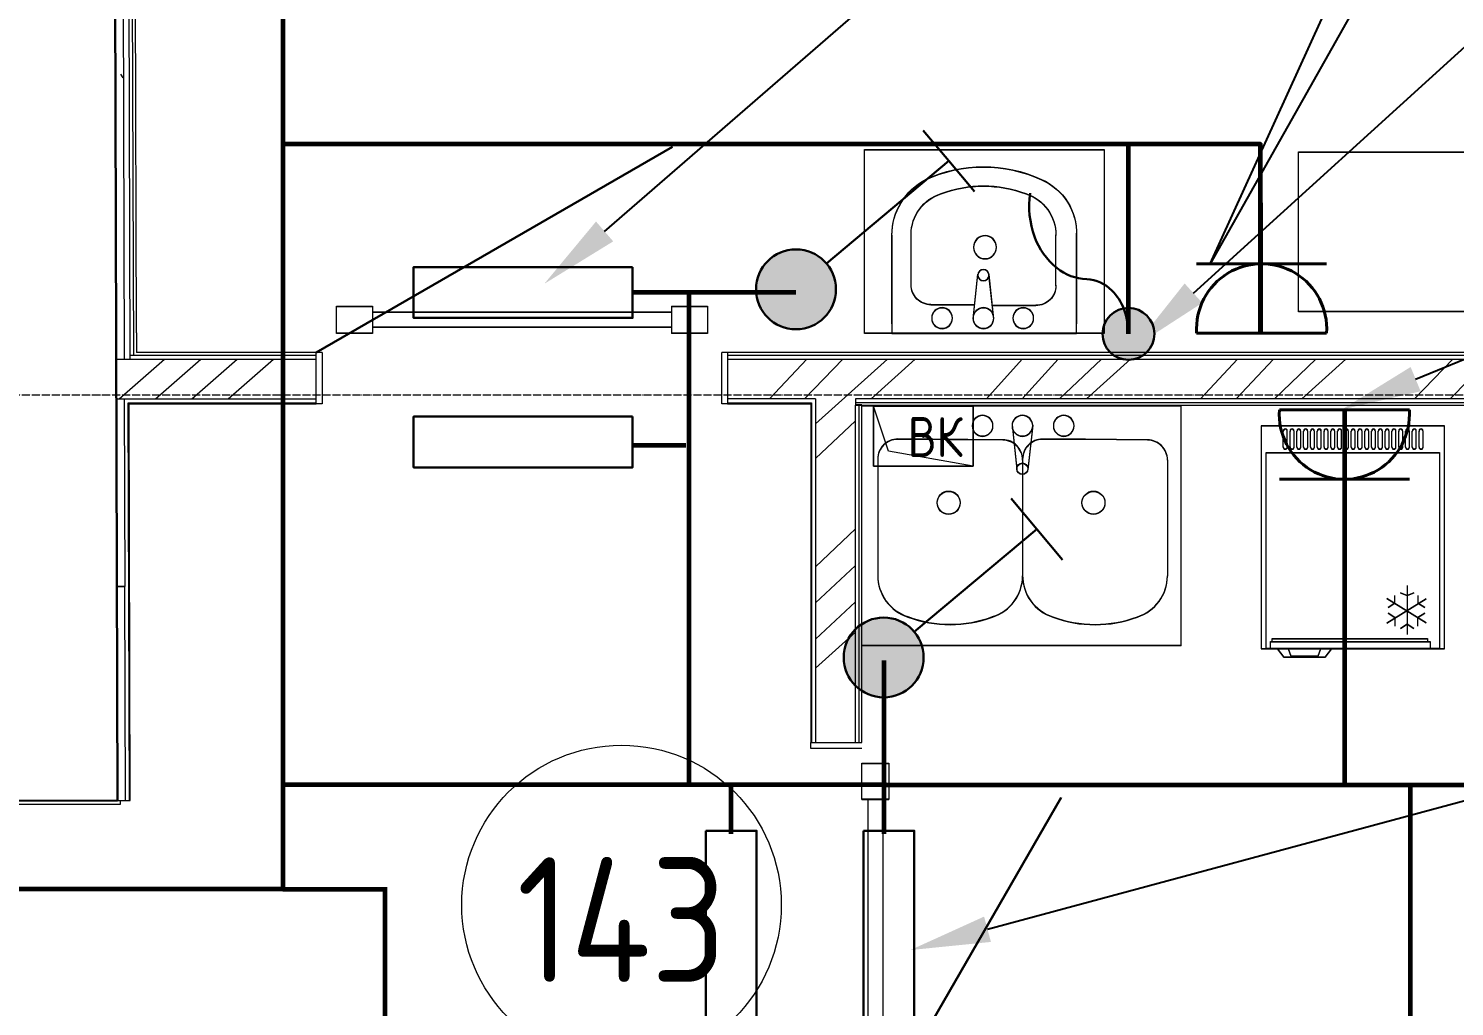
# Model space of a CAD drawing. Header units: millimetres. Extents: x -32 to 417638015, y -35 to 175284279.
# Drawn here: x 416313718 to 416317288, y 175243113 to 175245561 of the extents above; entities that cross this region are included whole.
import ezdxf
from ezdxf import colors
from ezdxf.entities.mleader import LeaderData, LeaderLine
from ezdxf.math import Vec2, Vec3

# ---------------------------------------------------------------- set-up
doc = ezdxf.new("R2010")
doc.units = ezdxf.units.MM
doc.linetypes.add('ADSK_Линия сетки', pattern=[25, 20, -2.5, 0, -2.5])
for name, color, linetype, lineweight in [('!Выпуски кабеля', 180, 'Continuous', 30), ('_ЭМ_ выкл откр одноп IP44', 5, 'Continuous', 30), ('_ЭМ_ выключатели', 10, 'Continuous', 30), ('_ЭМ_гофра', 5, 'Continuous', 60), ('_ЭМ_ТХобщее_слой', 7, 'Continuous', 30), ('Аннотация', 7, 'Continuous', 18), ('Двери', 7, 'Continuous', 9), ('Обобщенные модели', 7, 'Continuous', 18), ('Оси', 253, 'Continuous', 9), ('Перекрытие', 7, 'Continuous', 18), ('Стены внутренние', 7, 'Continuous', 18), ('Стены несущие', 7, 'Continuous', 30), ('Стены отделка', 7, 'Continuous', 30), ('Стены штриховка', 7, 'Continuous', 9), ('ТХ', 5, 'Continuous', 0), ('ШТРИХОВКА', 252, 'Continuous', 15), ('ЭМ', 5, 'Continuous', 40), ('ЭОМ_Кабельный вывод', 1, 'Continuous', 35)]:
    doc.layers.add(name, color=color, linetype=linetype, lineweight=lineweight)
doc.layers.add('_ЭМ_Надписи', color=7, linetype='Continuous')
doc.layers.add('ЭОМ_Лотки рабочие', color=5, linetype='Continuous')
doc.layers.add('Линии', color=7, linetype='Continuous', lineweight=9, true_color=0x00a600)
doc.styles.add('GOST Common', font='GOST_Common.ttf', dxfattribs={"width": 0.9, "height": 349.9999999999996})
doc.styles.add('GOST Common_5', font='GOST_Common.ttf', dxfattribs={"width": 0.9, "height": 200})
doc.styles.add('ЭОМ', font='isocpeur.ttf', dxfattribs={"width": 0.85, "height": 250})

# ---------------------------------------------------------------- blocks, each defined once
blk = doc.blocks.new('Тумба-мойка')
at = {"layer": 'ТХ', "color": 0, "transparency": 33554687}
blk.add_lwpolyline([(-604499.7307323866, 223793.4299262868), (-604039.7307323866, 223793.4299262868), (-604039.7307323866, 224393.4299262868), (-604499.7307323866, 224393.4299262868)], close=True, dxfattribs=at)
for points in [[(-604063.6430771865, 224324.5825926868), (-604284.8824572682, 224324.5825926868), (-604039.7307323866, 224324.5825926868), (-604039.7307323866, 223862.2772598868), (-604289.5798527375, 223862.2024693003), (-604063.6430771867, 223862.2772598868)], [(-604161.2851485865, 224276.7579030868), (-604286.8751793917, 224276.7579030867)], [(-604111.4677667868, 224226.9405180857), (-604111.2717639607, 224117.5056067753)], [(-604075.5992495866, 224121.3276618868), (-604187.1901919866, 224109.3714894868)], [(-604075.5992495866, 224069.5175814868), (-604186.737894976, 224081.5590674589)], [(-604109.4750745867, 224071.5102736867), (-604109.4750745867, 223963.9047220867)], [(-604159.2924563866, 223914.0873402868), (-604285.9964636824, 223914.0816097615)]]:
    blk.add_lwpolyline(points, dxfattribs=at)
for points in [[(-604077.5919449866, 224173.1377422868, -0.9999998278583307), (-604077.5919449864, 224224.9478316063, -0.9999998278730066)], [(-604077.5919449866, 224069.5175814868, -0.9999998278772894), (-604077.5919449867, 224121.3276708061, -0.9999998278461132)], [(-604077.5919449866, 223969.8828114868, -0.9999998278583305), (-604077.591944987, 224021.6929008048, -0.9999998278461836)]]:
    blk.add_lwpolyline(points, format="xyb", close=True, dxfattribs=at)
for centre, radius in [((-604255.0533508675, 224091.4574089981), 28.78541448878241), ((-604185.1975138114, 224095.4226044618), 13.94885057505025)]:
    blk.add_circle(centre, radius, dxfattribs=at)
for centre, radius, start, end in [((-604284.8824839882, 224167.1597130647), 157.4228796220208, 89.99999027498457, 152.7704052861403), ((-604286.0013242295, 224168.4887728071), 108.2726567252804, 90.46243213931751, 162.3214530542534), ((-604161.2851485865, 224226.940521287), 49.81738179974774, 359.9999963181012, 90.00000368189885), ((-604107.5323768861, 224095.4226216868), 348.721901538584, 155.4071229674193, 204.5928770325806), ((-604107.5324679654, 224095.4226216868), 300.8971407862854, 159.3841628601334, 200.6158371398666), ((-604285.9964636824, 224022.3599559357), 108.2783461741753, 197.6795230961504, 270.5894757682134), ((-604289.5798527375, 224009.753570551), 147.5511012507175, 203.7635940356577, 271.8243502439432), ((-604159.2924563866, 223963.9047220867), 49.81738179991418, 269.9999963181011, 3.681898849459993e-06)]:
    blk.add_arc(centre, radius, start, end, dxfattribs=at)
blk = doc.blocks.new('Холодильник фармацевтический')
at = {"layer": 'ТХ', "color": 0, "transparency": 33554687}
for p, q in [((362.7596783999469, 670), (382.686632399971, 693.9123448000173)), ((382.686632399971, 693.9123448000173), (502.2483563999994, 693.9123448000173)), ((502.2483563999994, 693.9123448000173), (522.1753103999653, 670)), ((542.1022643999894, 670), (72.19137999997463, 670)), ((522.1753103999653, 670), (542.1022643999894, 670))]:
    blk.add_line(p, q, dxfattribs=at)
for points in [[(490.2921839999616, 670), (482.3214023999752, 689.9269540000241), (442.4674943999852, 689.9269540000241), (402.6135863999951, 689.9269540000241), (394.6428048000088, 670)], [(542.1022643999894, 650.0730460000341), (72.19137999997463, 650.0730460000341), (72.19137999997463, 670)], [(558.0438276000203, 670), (542.1022643999894, 670), (542.1022643999894, 650.0730460000341), (538.1168735999962, 650.0730460000341), (538.1168735999962, 642.1022643999895), (80.1621616000192, 642.1022643999895), (80.1621616000192, 650.0730460000341)], [(84.14755239995418, 598.2629656000063), (199.7238855999893, 530.5113220000057)], [(199.7238855999893, 598.2629656000063), (84.14755239995418, 530.5113220000057)], [(108.0598971999715, 606.2337471999926), (108.0598971999715, 582.3214023999753), (88.13294320000557, 570.3652299999958)], [(120.016069599951, 614.204528799979), (139.9430235999752, 602.2483563999995), (159.8699775999993, 614.204528799979)], [(139.9430235999752, 494.6428048000089), (139.9430235999752, 630.14609200001)], [(195.7384947999961, 570.3652299999958), (175.811540799972, 582.3214023999753), (175.811540799972, 606.2337471999926)], [(108.0598971999715, 522.5405404000194), (108.0598971999715, 542.4674943999853), (88.13294320000557, 554.423666800023)], [(120.016069599951, 514.569758800033), (139.9430235999752, 522.5405404000194), (159.8699775999993, 514.569758800033)], [(195.7384947999961, 554.423666800023), (175.811540799972, 542.4674943999853), (175.811540799972, 522.5405404000194)], [(92.99169542224081, 108.6986601416867), (92.99169542224081, 64.85936134170345)], [(104.9478678222786, 108.6986601416867), (104.9478678222786, 64.85936134170345)], [(112.9916954222408, 108.6986601416867), (112.9916954222408, 64.85936134170345)], [(124.9478678222786, 108.6986601416867), (124.9478678222786, 64.85936134170345)], [(132.9916954222408, 108.6986601416867), (132.9916954222408, 64.85936134170345)], [(144.9478678222786, 108.6986601416867), (144.9478678222786, 64.85936134170345)], [(152.9916954222408, 108.6986601416867), (152.9916954222408, 64.85936134170345)], [(164.9478678222786, 108.6986601416867), (164.9478678222786, 64.85936134170345)], [(172.9916954222408, 108.6986601416867), (172.9916954222408, 64.85936134170345)], [(184.9478678222786, 108.6986601416867), (184.9478678222786, 64.85936134170345)], [(192.9916954222408, 108.6986601416867), (192.9916954222408, 64.85936134170345)], [(204.9478678222786, 108.6986601416867), (204.9478678222786, 64.85936134170345)], [(212.9916954222408, 108.6986601416867), (212.9916954222408, 64.85936134170345)], [(224.9478678222786, 108.6986601416867), (224.9478678222786, 64.85936134170345)], [(232.9916954222408, 108.6986601416867), (232.9916954222408, 64.85936134170345)], [(244.9478678222786, 108.6986601416867), (244.9478678222786, 64.85936134170345)], [(252.9916954222408, 108.6986601416867), (252.9916954222408, 64.85936134170345)], [(264.9478678222786, 108.6986601416867), (264.9478678222786, 64.85936134170345)], [(272.9916954222408, 108.6986601416867), (272.9916954222408, 64.85936134170345)], [(284.9478678222786, 108.6986601416867), (284.9478678222786, 64.85936134170345)], [(292.9916954222408, 108.6986601416867), (292.9916954222408, 64.85936134170345)], [(304.9478678222786, 108.6986601416867), (304.9478678222786, 64.85936134170345)], [(312.9916954222408, 108.6986601416867), (312.9916954222408, 64.85936134170345)], [(324.9478678222786, 108.6986601416867), (324.9478678222786, 64.85936134170345)], [(332.9916954222408, 108.6986601416867), (332.9916954222408, 64.85936134170345)], [(344.9478678222786, 108.6986601416867), (344.9478678222786, 64.85936134170345)], [(352.9916954222408, 108.6986601416867), (352.9916954222408, 64.85936134170345)], [(364.9478678222786, 108.6986601416867), (364.9478678222786, 64.85936134170345)], [(372.9916954222408, 108.6986601416867), (372.9916954222408, 64.85936134170345)], [(384.9478678222786, 108.6986601416867), (384.9478678222786, 64.85936134170345)], [(392.9916954222408, 108.6986601416867), (392.9916954222408, 64.85936134170345)], [(404.9478678222786, 108.6986601416867), (404.9478678222786, 64.85936134170345)], [(412.9916954222408, 108.6986601416867), (412.9916954222408, 64.85936134170345)], [(424.9478678222786, 108.6986601416867), (424.9478678222786, 64.85936134170345)], [(432.9916954222408, 108.6986601416867), (432.9916954222408, 64.85936134170345)], [(444.9478678222786, 108.6986601416867), (444.9478678222786, 64.85936134170345)], [(452.9916954222408, 108.6986601416867), (452.9916954222408, 64.85936134170345)], [(464.9478678222786, 108.6986601416867), (464.9478678222786, 64.85936134170345)], [(472.9916954222408, 108.6986601416867), (472.9916954222408, 64.85936134170345)], [(484.9478678222786, 108.6986601416867), (484.9478678222786, 64.85936134170345)], [(492.9916954222408, 108.6986601416867), (492.9916954222408, 64.85936134170345)], [(504.9478678222786, 108.6986601416867), (504.9478678222786, 64.85936134170345)]]:
    blk.add_lwpolyline(points, dxfattribs=at)
for points in [[(30, 50), (570, 50), (570, 670), (30, 670)], [(44.71777220546215, 670), (555.2822277945379, 670), (555.2822277945379, 124.4894168776609), (44.71777220546215, 124.4894168776609)]]:
    blk.add_lwpolyline(points, close=True, dxfattribs=at)
for centre, radius, start, end in [((98.96982563776692, 108.6986748154586), 5.978071529725452, 359.9998593874824, 180.0001406091824), ((118.9698256377669, 108.6986748154586), 5.978071529725452, 359.9998593874824, 180.0001406091824), ((138.9698256377669, 108.6986748154586), 5.978071529725452, 359.9998593874824, 180.0001406091824), ((158.9698256377669, 108.6986748154586), 5.978071529725452, 359.9998593874824, 180.0001406091824), ((178.9698256377669, 108.6986748154586), 5.978071529725452, 359.9998593874824, 180.0001406091824), ((198.9698256377669, 108.6986748154586), 5.978071529725452, 359.9998593874824, 180.0001406091824), ((218.9698256377669, 108.6986748154586), 5.978071529725452, 359.9998593874824, 180.0001406091824), ((238.9698256377669, 108.6986748154586), 5.978071529725452, 359.9998593874824, 180.0001406091824), ((258.9698256377669, 108.6986748154586), 5.978071529725452, 359.9998593874824, 180.0001406091824), ((278.9698256377669, 108.6986748154586), 5.978071529725452, 359.9998593874824, 180.0001406091824), ((298.9698256377669, 108.6986748154586), 5.978071529725452, 359.9998593874824, 180.0001406091824), ((318.9698256377669, 108.6986748154586), 5.978071529725452, 359.9998593874824, 180.0001406091824), ((338.9698256377669, 108.6986748154586), 5.978071529725452, 359.9998593874824, 180.0001406091824), ((358.9698256377669, 108.6986748154586), 5.978071529725452, 359.9998593874824, 180.0001406091824), ((378.9698256377669, 108.6986748154586), 5.978071529725452, 359.9998593874824, 180.0001406091824), ((398.9698256377669, 108.6986748154586), 5.978071529725452, 359.9998593874824, 180.0001406091824), ((418.9698256377669, 108.6986748154586), 5.978071529725452, 359.9998593874824, 180.0001406091824), ((438.9698256377669, 108.6986748154586), 5.978071529725452, 359.9998593874824, 180.0001406091824), ((458.9698256377669, 108.6986748154586), 5.978071529725452, 359.9998593874824, 180.0001406091824), ((478.9698256377669, 108.6986748154586), 5.978071529725452, 359.9998593874824, 180.0001406091824), ((498.9698256377669, 108.6986748154586), 5.978071529725452, 359.9998593874824, 180.0001406091824), ((98.9697962948776, 64.85934667165475), 5.978071527418977, 179.9998593708073, 0.0001406025123138948), ((118.9697962948776, 64.85934667165475), 5.978071527418977, 179.9998593708073, 0.000140602512313895), ((138.9697962948776, 64.85934667165475), 5.978071527418977, 179.9998593708073, 0.0001406025123138953), ((158.9697962948776, 64.85934667165475), 5.978071527418977, 179.9998593708073, 0.0001406025123138953), ((178.9697962948776, 64.85934667165475), 5.978071527418977, 179.9998593708073, 0.0001406025123138953), ((198.9697962948776, 64.85934667165475), 5.978071527418977, 179.9998593708073, 0.0001406025123138953), ((218.9697962948776, 64.85934667165475), 5.978071527418977, 179.9998593708073, 0.0001406025123138953), ((238.9697962948776, 64.85934667165475), 5.978071527418977, 179.9998593708073, 0.0001406025123138953), ((258.9697962948776, 64.85934667165475), 5.978071527418977, 179.9998593708073, 0.0001406025123138953), ((278.9697962948776, 64.85934667165475), 5.978071527418977, 179.9998593708073, 0.0001406025123138953), ((298.9697962948776, 64.85934667165475), 5.978071527418977, 179.9998593708073, 0.0001406025123138953), ((318.9697962948776, 64.85934667165475), 5.978071527418977, 179.9998593708073, 0.0001406025123138953), ((338.9697962948776, 64.85934667165475), 5.978071527418977, 179.9998593708073, 0.0001406025123138953), ((358.9697962948776, 64.85934667165475), 5.978071527418977, 179.9998593708073, 0.0001406025123138953), ((378.9697962948776, 64.85934667165475), 5.978071527418977, 179.9998593708073, 0.0001406025123138953), ((398.9697962948776, 64.85934667165475), 5.978071527418977, 179.9998593708073, 0.0001406025123138953), ((418.9697962948776, 64.85934667165475), 5.978071527418977, 179.9998593708073, 0.0001406025123138953), ((438.9697962948776, 64.85934667165475), 5.978071527418977, 179.9998593708073, 0.0001406025123138953), ((458.9697962948776, 64.85934667165475), 5.978071527418977, 179.9998593708073, 0.0001406025123138953), ((478.9697962948776, 64.85934667165475), 5.978071527418977, 179.9998593708073, 0.0001406025123138953), ((498.9697962948776, 64.85934667165475), 5.978071527418977, 179.9998593708073, 0.0001406025123138955)]:
    blk.add_arc(centre, radius, start, end, dxfattribs=at)
blk = doc.blocks.new('ТХ 1 этаж.')
at = {"layer": 'ТХ', "color": 252, "true_color": 0x939598}
for p, q in [((57237.0218584461, 11800.63855022017), (57237.0218584461, 11732.85125469253)), ((57986.12178320717, 11785.63855022017), (57237.0218584461, 11785.63855022017)), ((57986.12178320717, 11800.63855022017), (57986.12178320717, 11732.85125469253)), ((57986.12178320717, 11747.85125469253), (57237.0218584461, 11747.85125469253)), ((58462.47182082658, 10951.0512546926), (58462.47182082658, 11551.0512546926)), ((58462.47182082658, 11551.0512546926), (58462.47182082658, 11551.0512546926)), ((59262.47182082658, 11551.0512546926), (58462.47182082658, 11551.0512546926)), ((59262.47182082658, 10951.0512546926), (59262.47182082658, 11551.0512546926)), ((59262.47182082658, 10951.0512546926), (58462.47182082658, 10951.0512546926)), ((58462.47182082658, 10566.50121707312), (58530.25911635417, 10566.50121707312)), ((58477.47182082658, 10566.50121707312), (58477.47182082658, 9817.401292312075)), ((58515.25911635417, 10566.50121707312), (58515.25911635417, 9817.401292312075))]:
    blk.add_line(p, q, dxfattribs=at)
blk.add_lwpolyline([(59556.11793286153, 12186.9318031827), (60156.11793286153, 12186.9318031827), (60156.11793286153, 11786.9318031827), (59556.11793286153, 11786.9318031827)], close=True, dxfattribs=at)
for points in [[(57237.0218584461, 11732.85125469253), (57147.0218584461, 11732.85125469253), (57147.0218584461, 11800.63855022017), (57237.0218584461, 11800.63855022017)], [(57986.12178320717, 11800.63855022017), (58076.12178320717, 11800.63855022017), (58076.12178320717, 11732.85125469253), (57986.12178320717, 11732.85125469253)], [(58838.58765750937, 11503.2701525162), (58850.62914348149, 11392.13150712673)], [(58890.39773790934, 11503.2701525162), (58878.44156550942, 11391.67921011616)], [(58815.34441131394, 11465.71064752538), (58552.30861851625, 11467.7033397255)], [(59022.58792533621, 11467.61098045076), (58914.98237373622, 11467.61098045076)], [(59178.01816973527, 11465.61828825064), (59022.58792533621, 11467.61098045076)], [(58502.49123351497, 11417.88595792558), (58502.48550298973, 11126.18195062981)], [(58865.1649919363, 11417.79359865084), (58865.15926141106, 11126.08959135506)], [(58865.16179631499, 11415.8932657257), (58865.16179631493, 11125.30323492049)], [(59227.83555473632, 11415.80090645095), (59227.83555473626, 11125.21087564575)], [(58462.47182082658, 10566.50121707312), (58462.47182082658, 10656.50121707312), (58530.25911635417, 10656.50121707312), (58530.25911635417, 10566.50121707312)]]:
    blk.add_lwpolyline(points, dxfattribs=at)
for points in [[(58738.95288750937, 11501.27745711617, 0.9999998278583305), (58790.76297682745, 11501.27745711582, 0.9999998278461836)], [(58838.58765750937, 11501.27745711617, 0.9999998278772894), (58890.39774682873, 11501.27745711606, 0.9999998278461132)], [(58942.20781830943, 11501.27745711617, 0.9999998278583307), (58994.01790762891, 11501.2774571164, 0.9999998278730066)]]:
    blk.add_lwpolyline(points, format="xyb", close=True, dxfattribs=at)
for centre, radius in [((58864.49268048443, 11393.67188829137), 13.94885057505025), ((58679.86130222632, 11308.65845698467), 28.78541448878241), ((59042.53506064764, 11308.56609770993), 28.78541448878241)]:
    blk.add_circle(centre, radius, dxfattribs=at)
for centre, radius, start, end in [((58552.30861531489, 11417.88595792558), 49.81738179991419, 89.99999631810115, 180.0000036818988), ((58815.3444145153, 11415.8932657257), 49.81738179974776, 359.9999963181012, 90.00000368189885), ((58914.98237373622, 11417.79359865084), 49.81738179991419, 89.99999631810115, 180.0000036818988), ((59178.01817293663, 11415.80090645095), 49.81738179974776, 359.9999963181012, 90.00000368189885), ((58610.76384916389, 11126.18195062981), 108.2783461741753, 179.410524231778, 252.3204769032736), ((58756.89266603533, 11126.17709008267), 108.2726567252804, 287.6785469467595, 359.5375678606754), ((58973.43760758522, 11126.08959135506), 108.2783461741753, 179.410524231778, 252.3204769032736), ((59119.56642445666, 11126.08473080792), 108.2726567252804, 287.6785469467595, 359.5375678606754), ((58683.82651491498, 11304.64594634681), 300.8971407862854, 249.3841628613078, 290.6158371386922), ((59046.50027333631, 11304.55358707206), 300.8971407862854, 249.3841628613078, 290.6158371386922)]:
    blk.add_arc(centre, radius, start, end, dxfattribs=at)
at = {"layer": 'ТХ', "color": 252, "true_color": 0x939598, "transparency": 33554687, "xscale": -1, "rotation": 90}
blk.add_blockref('Тумба-мойка', (282862.5017471134, -592306.8794776939), dxfattribs=at)
at = {"layer": 'ТХ', "color": 252, "lineweight": 15, "true_color": 0x939598, "xscale": 0.85, "yscale": 0.9, "rotation": 180}
blk.add_blockref('Холодильник фармацевтический', (59946.97182082658, 11546.0512546926), dxfattribs=at)
blk = doc.blocks.new('1 этаж')
at = {"layer": 'Стены внутренние', "lineweight": 9}
h = blk.add_hatch(dxfattribs=at)
h.set_pattern_fill('FP_12', color=8, style=0, pattern_type=2)
h.set_pattern_definition([(0, (557.2005734382547, 188.9018102923583), (406.4, 101.6), [33.528, -271.272, 33.528, -271.272, -1625.6]), (0, (557.2005734382547, 188.9018102923583), (406.4, 101.6), [-609.6, 33.528, -576.072, 33.528, -271.272, -711.2]), (0, (557.2005734382547, 188.9018102923583), (406.4, 101.6), [-1524, 33.528, -169.672, 33.528, -474.472]), (120, (709.6005734382488, 239.7018102923575), (-291.1881810244989, 301.1527240979959), [33.52799999999996, -271.2719999999997, 33.52799999999996, -271.2719999999997, -1625.599999999999]), (120, (709.6005734382488, 239.7018102923575), (-291.1881810244989, 301.1527240979959), [-609.5999999999995, 33.52799999999996, -576.0719999999994, 33.52799999999996, -271.2719999999997, -711.1999999999995]), (120, (709.6005734382488, 239.7018102923575), (-291.1881810244989, 301.1527240979959), [-1523.999999999999, 33.52799999999996, -169.6719999999999, 33.52799999999996, -474.4719999999997]), (240, (760.4005734382372, 442.9018102923583), (-115.2118189755009, -402.7527240979958), [33.528, -271.272, 33.528, -271.272, -1625.6]), (240, (760.4005734382372, 442.9018102923583), (-115.2118189755009, -402.7527240979958), [-609.6, 33.528, -576.072, 33.528, -271.272, -711.2]), (240, (760.4005734382372, 442.9018102923583), (-115.2118189755009, -402.7527240979958), [-1524, 33.528, -169.672, 33.528, -474.472])])
h.paths.add_polyline_path([(49760.62278158343, 13273.33061539736), (49773.73595611111, 13273.33061539736), (49763.97176425267, 16478.90181029219), (49748.97169466663, 16478.90181029219), (49758.73588652507, 13273.33061539736)])
at = {"layer": 'Стены внутренние'}
h = blk.add_hatch(dxfattribs=at)
h.set_pattern_fill('ANSI34', color=8, scale=20)
h.set_pattern_definition([(45, (-31496.66335460375, 188.9018102923583), (-269.4076836320746, 269.4076836320746), []), (45, (-31406.86075460375, 188.9018102923583), (-269.4076836320746, 269.4076836320746), []), (45, (-31317.05815460374, 188.9018102923583), (-269.4076836320746, 269.4076836320746), []), (45, (-31227.25535460375, 188.9018102923583), (-269.4076836320746, 269.4076836320746), [])])
h.paths.add_polyline_path([(50240.09352446906, 13223.33061539737), (49738.88809408728, 13223.33061539737), (49739.19269477355, 13123.33061539737), (50240.09352446906, 13123.33061539737)])
h.paths.add_polyline_path([(51270.09352446903, 13223.33061539737), (51270.09352446903, 13123.33061539737), (51490.09352446903, 13123.33061539737), (51490.09352446903, 12263.33061539736), (51590.09352446903, 12263.33061539736), (51590.09352446903, 13107.43061539735), (51590.09352446903, 13123.33061539737), (55618.05253456155, 13123.33061539731), (55617.24376299098, 13223.33061539737)])
at = {"layer": 'Двери', "color": 8, "lineweight": 30}
for p, q in [((50240.09352446905, 13239.23061539733), (51132.09969036702, 13754.23061539733)), ((51590.09352447002, 11233.33061539735), (52105.09352447003, 12125.33678129532))]:
    blk.add_line(p, q, dxfattribs=at)
at = {"layer": 'Линии', "color": 8}
blk.add_circle((51004.35364059499, 11856.53124417283), 400, dxfattribs=at)
at = {"layer": 'Обобщенные модели', "color": 8}
for p, q in [((51634.90762240763, 13105.26361590938), (51884.70057343834, 13105.26361590938)), ((51634.90762240763, 12955.26361590938), (51634.90762240763, 13105.26361590938)), ((51672.40762240763, 12992.76361590937), (51634.90762240763, 13105.26361590938)), ((51634.90762240763, 13105.26361590938), (51634.90762240763, 12955.26361590938)), ((51884.70057343834, 13105.26361590938), (51634.90762240763, 13105.26361590938)), ((51884.70057343834, 13105.26361590938), (51884.70057343833, 12955.26361590938)), ((51884.70057343833, 12955.26361590938), (51884.70057343834, 13105.26361590938)), ((51884.70057343833, 12955.26361590938), (51672.40762240763, 12992.76361590937)), ((51884.70057343833, 12955.26361590938), (51634.90762240763, 12955.26361590938)), ((51634.90762240763, 12955.26361590938), (51884.70057343833, 12955.26361590938))]:
    blk.add_line(p, q, dxfattribs=at)
for radius, start, end in [(2.500000000000002, 90, 270), (2.500000000000002, 270, 90), (2.499999999999998, 30.00000000006242, 90), (2.499999999999999, 149.9999999999376, 254.9999999998042), (2.500000000000002, 285.0000000001958, 0)]:
    blk.add_arc((51759.80409792298, 13030.26361590938), radius, start, end, dxfattribs=at)
at = {"layer": 'Оси', "color": 8, "linetype": 'ADSK_Линия сетки'}
blk.add_line((-9557.527964694405, 13133.90181029196), (56672.20057343819, 13133.90181029175), dxfattribs=at)
at = {"layer": 'Перекрытие', "color": 8}
for p, q in [((50255.09352446906, 13239.23061539733), (50255.09352446906, 13111.33061539738)), ((51255.09352446906, 13111.33061539737), (51255.09352446906, 13239.23061539733)), ((50255.09352446906, 13111.33061539738), (50240.09352446906, 13111.33061539738)), ((51270.09352446903, 13111.33061539738), (51255.09352446906, 13111.33061539738)), ((49748.73584013435, 12107.87425238487), (49342.28392619675, 12107.87425238487)), ((49748.73584013435, 12117.8334083557), (49748.73584013435, 12107.87425238487))]:
    blk.add_line(p, q, dxfattribs=at)
blk.add_lwpolyline([(51605.99352446903, 12248.33061539735), (51478.09352446903, 12248.33061539735), (51478.09352446903, 12263.33061539736)], dxfattribs=at)
at = {"layer": 'Стены несущие', "color": 8}
for p, q in [((49742.25550629216, 12117.81366921435), (49723.81567780382, 18171.58482587786)), ((49342.2573619108, 12116.5952721215), (49742.25550629216, 12117.81366921435))]:
    blk.add_line(p, q, dxfattribs=at)
at = {"layer": 'Стены отделка', "color": 8, "lineweight": 9}
for p, q in [((49748.9716946666, 16478.90181029215), (49758.88818686816, 13223.33061539737)), ((49789.58759836317, 13289.23061539733), (49779.92026952287, 16463.0018102922)), ((49729.17242394376, 16412.97219567628), (49740.62287436434, 12653.80455858611)), ((50255.09352446906, 13239.23061539733), (49789.58759836314, 13239.23061539733)), ((50240.09352446906, 13111.33061539738), (50240.09352446906, 13239.23061539732)), ((55566.21350362484, 13239.23061539733), (51255.09352446906, 13239.23061539733)), ((51270.09352446903, 13239.23061539733), (51270.09352446903, 13111.33061539738)), ((49748.73584013435, 13123.33061539737), (49759.22370955336, 13123.33061539737)), ((49759.19278755441, 13123.33061539737), (49760.6227815834, 12653.86547844072)), ((49759.22370955339, 13123.33061539737), (49760.65572371954, 12653.86895089109)), ((49771.26036937028, 13111.33061539738), (50240.09352446906, 13111.33061539738)), ((49774.29062873751, 12117.91124841715), (49771.26036937028, 13111.33061539738)), ((51270.09352446903, 13111.33061539738), (51478.09352446903, 13111.33061539738)), ((51440.09352446903, 13123.33061539737), (51430.09352446903, 13123.33061539737)), ((51478.09352446903, 13111.33061539738), (51478.09352446903, 12263.33061539736)), ((55618.05253456155, 13123.33061539731), (51590.09352446903, 13123.33061539737)), ((51590.09352446903, 13123.33061539737), (51590.09352446903, 13107.43061539735)), ((51605.99352446903, 13108.33061539739), (51590.09352446903, 13108.33061539739)), ((51590.09352446903, 13107.43061539735), (55423.68813657248, 13107.43061539735)), ((51605.99352446903, 12263.33061539736), (51605.99352446903, 13108.33061539739)), ((49740.62287436434, 12653.80455858611), (49760.6227815834, 12653.86547844072)), ((49760.65572371954, 12653.86895089109), (49740.65581676416, 12653.80794452519)), ((49740.65581676416, 12653.80794452519), (49742.29077718672, 12117.81377664974)), ((51478.09352446903, 12263.33061539736), (51605.99352446903, 12263.33061539736)), ((49742.29077718672, 12117.81377664974), (49774.29062873751, 12117.91124841715))]:
    blk.add_line(p, q, dxfattribs=at)
at = {"layer": 'Стены штриховка', "color": 8}
for p, q in [((49773.8882564542, 13223.33061539737), (49763.97176425261, 16478.90181029215)), ((49782.86088414406, 13232.33061539739), (49772.99922006601, 16469.90181029221)), ((49789.58759836314, 13289.23061539733), (49789.73989870623, 13239.23061539732)), ((49738.88809408725, 13223.33061539737), (50240.09352446906, 13223.33061539737)), ((50240.09352446906, 13232.33061539739), (49773.8608423924, 13232.33061539739)), ((55573.16953452799, 13232.33061539739), (51270.09352446903, 13232.33061539739)), ((51270.09352446903, 13223.33061539737), (55617.24376299098, 13223.33061539737)), ((49739.19269477355, 13123.33061539737), (50240.09352446906, 13123.33061539737)), ((49769.25425940083, 13113.33061539734), (50240.09352446912, 13113.33061539734)), ((49772.29063801558, 12117.9051564317), (49769.25425940083, 13113.33061539734)), ((51490.09352446903, 13123.33061539737), (51270.09352446903, 13123.33061539737)), ((51270.09352446903, 13113.33061539734), (51480.093524469, 13113.33061539734)), ((51480.09352446903, 13113.33061539734), (51480.09352446903, 12263.33061539736)), ((51490.09352446903, 13123.33061539737), (51490.09352446903, 12263.33061539736)), ((51590.09352446903, 13114.33061539736), (55423.68813657254, 13114.33061539736)), ((51590.09352446903, 12263.33061539736), (51590.09352446903, 13107.43061539735)), ((51599.093524469, 12263.33061539736), (51599.093524469, 13108.33061539739)), ((49762.29068440595, 12117.87469650436), (49760.65572371954, 12653.86895089109))]:
    blk.add_line(p, q, dxfattribs=at)
at = {"layer": 'ЭОМ_Лотки рабочие'}
blk.add_blockref('ТХ 1 этаж.', (-6856.491728035588, 1554.379405807718), dxfattribs=at)
at = {"layer": 'Аннотация', "color": 8, "style": 'GOST Common_5', "width": 0.9}
blk.add_text('ВК', height=100, dxfattribs=at).set_placement((51720.94221025525, 12978.23713818051))
at = {"layer": 'Аннотация', "color": 8, "lineweight": 9, "insert": (51004.35364059499, 11819.58312391408), "char_height": 312.5000000000001, "width": 520.2111192702771, "attachment_point": 5, "line_spacing_factor": 1.022765581104984, "style": 'GOST Common'}
blk.add_mtext('143', dxfattribs=at)
blk = doc.blocks.new('_ЭМ_ТХ2_1этаж')
at = {"layer": 'ТХ', "color": 252, "true_color": 0x939598}
for p, q in [((168384.9127379693, -57392.87271874104), (168384.9127379693, -57460.66001426862)), ((169134.0126627304, -57407.87271874104), (168384.9127379693, -57407.87271874104)), ((169134.0126627304, -57392.87271874104), (169134.0126627304, -57460.66001426862)), ((169134.0126627304, -57445.66001426862), (168384.9127379693, -57445.66001426862)), ((169610.3627003498, -58242.46001426861), (169610.3627003498, -57642.46001426861)), ((169610.3627003498, -57642.46001426861), (169610.3627003498, -57642.46001426861)), ((170410.3627003498, -57642.46001426861), (169610.3627003498, -57642.46001426861)), ((170410.3627003498, -58242.46001426861), (170410.3627003498, -57642.46001426861)), ((170410.3627003498, -58242.46001426861), (169610.3627003498, -58242.46001426861)), ((169610.3627003498, -58627.01005188805), (169678.1499958774, -58627.01005188805)), ((169625.3627003498, -58627.01005188805), (169625.3627003498, -59376.10997664914)), ((169663.1499958774, -58627.01005188805), (169663.1499958774, -59376.10997664914))]:
    blk.add_line(p, q, dxfattribs=at)
blk.add_lwpolyline([(170704.0088123848, -57006.57946577852), (171304.0088123848, -57006.57946577852), (171304.0088123848, -57406.57946577852), (170704.0088123848, -57406.57946577852)], close=True, dxfattribs=at)
for points in [[(168384.9127379693, -57460.66001426862), (168294.9127379693, -57460.66001426862), (168294.9127379693, -57392.87271874104), (168384.9127379693, -57392.87271874104)], [(169134.0126627304, -57392.87271874104), (169224.0126627304, -57392.87271874104), (169224.0126627304, -57460.66001426862), (169134.0126627304, -57460.66001426862)], [(169986.4785370326, -57690.24111644502), (169998.5200230047, -57801.37976183448)], [(170038.2886174326, -57690.24111644502), (170026.3324450327, -57801.83205884506)], [(169963.2352908372, -57727.80062143583), (169700.1994980395, -57725.80792923571)], [(170170.4788048594, -57725.90028851046), (170062.8732532595, -57725.90028851046)], [(170325.9090492585, -57727.89298071057), (170170.4788048594, -57725.90028851046)], [(169650.3821130382, -57775.62531103563), (169650.376382513, -58067.32931833141)], [(170013.0558714595, -57775.71767031038), (170013.0501409343, -58067.42167760615)], [(170013.0526758382, -57777.61800323552), (170013.0526758382, -58068.20803404073)], [(170375.7264342596, -57777.71036251026), (170375.7264342595, -58068.30039331547)], [(169610.3627003498, -58627.01005188805), (169610.3627003498, -58537.01005188805), (169678.1499958774, -58537.01005188805), (169678.1499958774, -58627.01005188805)]]:
    blk.add_lwpolyline(points, dxfattribs=at)
for points in [[(169886.8437670326, -57692.23381184504, 0.9999998278583305), (169938.6538563507, -57692.23381184539, 0.9999998278461836)], [(169986.4785370326, -57692.23381184504, 0.9999998278772894), (170038.288626352, -57692.23381184516, 0.9999998278461132)], [(170090.0986978327, -57692.23381184504, 0.9999998278583307), (170141.9087871521, -57692.23381184481, 0.9999998278730066)]]:
    blk.add_lwpolyline(points, format="xyb", close=True, dxfattribs=at)
for centre, radius in [((170012.3835600077, -57799.83938066984), 13.94885057505025), ((169827.7521817496, -57884.85281197651), 28.78541448878241), ((170190.4259401709, -57884.94517125125), 28.78541448878241)]:
    blk.add_circle(centre, radius, dxfattribs=at)
for centre, radius, start, end in [((169700.1994948381, -57775.62531103563), 49.81738179991419, 89.99999631810115, 180.0000036818988), ((169963.2352940385, -57777.61800323552), 49.81738179974776, 359.9999963181012, 90.00000368189885), ((170062.8732532595, -57775.71767031038), 49.81738179991419, 89.99999631810115, 180.0000036818988), ((170325.9090524599, -57777.71036251026), 49.81738179974776, 359.9999963181012, 90.00000368189885), ((169758.6547286871, -58067.32931833141), 108.2783461741753, 179.4105242317866, 252.3204769030203), ((169904.7835455586, -58067.33417887855), 108.2726567252804, 287.6785469463797, 359.5375678606821), ((170121.3284871085, -58067.42167760615), 108.2783461741753, 179.4105242317866, 252.3204769030203), ((170267.4573039799, -58067.42653815329), 108.2726567252804, 287.6785469463797, 359.5375678606821), ((169831.7173944382, -57888.86532261441), 300.8971407862854, 249.3841628610142, 290.6158371389857), ((170194.3911528595, -57888.95768188915), 300.8971407862854, 249.3841628610142, 290.6158371389857)]:
    blk.add_arc(centre, radius, start, end, dxfattribs=at)
at = {"layer": 'ТХ', "color": 252, "true_color": 0x939598, "transparency": 33554687, "xscale": -1, "rotation": 90}
blk.add_blockref('Тумба-мойка', (394010.3926266366, -661500.3907466552), dxfattribs=at)
at = {"layer": 'ТХ', "color": 252, "lineweight": 15, "true_color": 0x939598, "xscale": 0.85, "yscale": 0.9, "rotation": 180}
blk.add_blockref('Холодильник фармацевтический', (171094.8627003498, -57647.46001426861), dxfattribs=at)
blk = doc.blocks.new('*U774')
at = {"lineweight": -2}
h = blk.add_hatch(color=0, dxfattribs=at)
h.dxf.hatch_style = 1
edge = h.paths.add_edge_path()
edge.add_arc((0, 0), 65, 0, 360)
at = {"color": 0, "lineweight": -2}
blk.add_lwpolyline([(0, 0, -0.08936249028699324), (11.81639824585366, 63.0225292470274, -0.1054592248489479), (41.3990403397458, 108.7982107462012, -0.1873399643475958), (104.4056960090705, 136.6735569603686, 0.1592570552632497), (179.4869221780961, 165.1064810099943, 0.1381598355351745), (235.2974087136836, 243.5563337926556, 0.1214254163346998), (246.414692432566, 352.0664993037106)], format="xyb", dxfattribs=at)
blk.add_circle((0, 0), 65, dxfattribs=at)
at = {"color": 7, "style": 'GOST Common', "width": 0.9}
blk.add_attdef('ОБОРУДОВАНИЕ', (206.7557239170578, 114.7032888709673), '', height=250, dxfattribs=at)
blk = doc.blocks.new('*U509')
at = {"layer": '_ЭМ_ выключатели'}
h = blk.add_hatch(color=0, dxfattribs=at)
edge = h.paths.add_edge_path()
edge.add_arc((2.257231653019155e-15, 2.719226111477417e-15), 0.9999999999999997, 634.9999999999991, 994.9999999999991, ccw=False)
at = {"layer": '_ЭМ_ выключатели', "color": 0}
for p, q in [((-5.068127023350071, 0.5604161776909099), (-4.98097128060243, -0.4357785204008378)), ((-0.9961924882354416, -0.087155549410266), (-4.98097128060243, -0.4357785204008378)), ((-4.98097128060243, -0.4357785204008378), (-4.893815537854787, -1.431973218492584))]:
    blk.add_line(p, q, dxfattribs=at)
blk.add_circle((2.257231653019155e-15, 2.719226111477417e-15), 0.9999999999999997, dxfattribs=at)
blk = doc.blocks.new('*U510')
at = {"layer": '_ЭМ_ выключатели'}
h = blk.add_hatch(color=0, dxfattribs=at)
edge = h.paths.add_edge_path()
edge.add_arc((-2.189481190707621e-16, 2.502588452567381e-15), 0.9999999999999997, 634.9999999999991, 994.9999999999991, ccw=False)
at = {"layer": '_ЭМ_ выключатели', "color": 0}
for p, q in [((-5.068127023350073, 0.5604161776909093), (-4.980971280602431, -0.435778520400838)), ((-0.996192488235444, -0.08715554941026621), (-4.980971280602431, -0.435778520400838)), ((-4.980971280602431, -0.435778520400838), (-4.893815537854788, -1.431973218492584))]:
    blk.add_line(p, q, dxfattribs=at)
blk.add_circle((-2.189481190707621e-16, 2.502588452567381e-15), 0.9999999999999997, dxfattribs=at)
blk = doc.blocks.new('1м розетка IP20')
at = {"layer": 'ЭМ', "color": 5}
for p, q in [((-10.46755168188247, 162.7321568910265), (-10.46755168192612, -162.7321568912412)), ((163.0684657593665, 162.7321568816078), (163.0684657593374, -162.7321569010965)), ((-10.46755168189702, -1.091393642127514e-10), (315.4856732268672, -3.637978807091713e-11))]:
    blk.add_line(p, q, dxfattribs=at)
blk.add_arc((0, 0), 163.0684657580474, 266.3195877734414, 93.6804122265587, dxfattribs=at)

msp = doc.modelspace()

# ---------------------------------------------------------------- linework, layer by layer
at = {"layer": '!Выпуски кабеля', "linetype": 'ByBlock'}
for points in [[(416315230.3169628, 175244964.138148), (416315230.3169628, 175244836.9158961), (416314681.6932721, 175244836.9158961), (416314681.6932721, 175244964.138148)], [(416315230.3169628, 175244589.9294564), (416315230.3169628, 175244462.7072045), (416314681.6932721, 175244462.7072045), (416314681.6932721, 175244589.9294564)], [(416315413.378952, 175243553.046553), (416315540.6012039, 175243553.046553), (416315540.6012039, 175243004.4228623), (416315413.378952, 175243004.4228623)], [(416315808.2878744, 175243553.046553), (416315935.5101263, 175243553.046553), (416315935.5101263, 175243004.4228623), (416315808.2878744, 175243004.4228623)]]:
    msp.add_lwpolyline(points, close=True, dxfattribs=at)
at = {"layer": '_ЭМ_гофра', "linetype": 'ByBlock'}
for points in [[(416319337.4510346, 175247354.0856977), (416319337.4510346, 175247547.453256), (416314354.5890482, 175247547.453256), (416314354.5890482, 175243406.7348274), (416312594.6602634, 175243406.7348274)], [(416316802.3998035, 175244798.8937888), (416316802.3998035, 175245272.1201023), (416314354.5890482, 175245272.1201023)], [(416316471.7203878, 175244796.8937888), (416316471.7203878, 175245272.1201023)], [(416315639.2203103, 175244900.527022), (416315230.3169628, 175244900.527022)], [(416315370.9163611, 175244900.527022), (416315370.9163611, 175243667.8925213)], [(416317012.3093753, 175244606.4072623), (416317012.3093753, 175243667.8925213)], [(416315230.3169628, 175244518.4030319), (416315363.6708719, 175244518.4030319)], [(416315858.9442343, 175243978.8916259), (416315858.9442343, 175243545.1312544)], [(416315865.6874964, 175243667.8925213), (416314354.5890482, 175243667.8925213)], [(416315476.990078, 175243545.1312544), (416315476.990078, 175243667.8925213)], [(416315858.9442343, 175243667.8925213), (416319690.2658006, 175243667.8925213), (416319690.2658006, 175243667.8925213)], [(416317177.7197341, 175242623.1357471), (416317177.7197341, 175243667.8925213)], [(416314354.5890482, 175243406.7348274), (416314615.7621487, 175243406.7348274)]]:
    msp.add_lwpolyline(points, dxfattribs=at)
at = {"layer": '_ЭМ_гофра', "linetype": 'ByBlock', "elevation": -64.26463315267222}
msp.add_lwpolyline([(416314194.9233858, 175240651.8104992), (416314194.9233858, 175241860.360916), (416314611.0003635, 175241860.360916), (416314611.0003635, 175243403.2547944)], dxfattribs=at)

# ---------------------------------------------------------------- block references
at = {"layer": '_ЭМ_ выкл откр одноп IP44', "color": 5, "xscale": -100, "yscale": 100, "zscale": 100, "rotation": 45}
for name, p in [('*U510', (416315639.2203103, 175244908.4423206)), ('*U509', (416315858.9442343, 175243986.8069244))]:
    msp.add_blockref(name, p, dxfattribs=at)
at = {"layer": '_ЭМ_ТХобщее_слой', "lineweight": 50}
msp.add_blockref('_ЭМ_ТХ2_1этаж', (416146193.7251987, 175302259.5538031), dxfattribs=at)
at = {"layer": 'ШТРИХОВКА'}
msp.add_blockref('1 этаж', (416264198.1010904, 175231510.6631508), dxfattribs=at)
at = {"layer": 'ЭМ'}
for p, rotation in [((416316805.1966062, 175244809.3613405), 90), ((416317012.3093753, 175244595.9397106), 270)]:
    msp.add_blockref('1м розетка IP20', p, dxfattribs=dict(at, rotation=rotation))
at = {"layer": 'ЭОМ_Кабельный вывод', "color": 5, "lineweight": 30, "xscale": -1}
msp.add_blockref('*U774', (416316471.713672, 175244796.8937888), dxfattribs=at)

# ---------------------------------------------------------------- leaders
at = {"layer": '_ЭМ_Надписи', "color": 7, "ltscale": 5}
ml = msp.add_multileader_mtext('Standard', dxfattribs=at)
ml.set_content('{\\fGOST Common|b0|i0|c204|p34;\\W0.9;\\C256;1ЩРС-2\\fISOCPEUR|b0|i0|c204|p34;\\W0.85; Гр.20\\P\\fGOST Common|b0|i0|c204|p34;\\W0.9;Облучатель \\fGOST Common|b0|i0|c0|p34;h=\\fGOST Common|b0|i0|c204|p34;2\\fGOST Common|b0|i0|c0|p34;.\\fGOST Common|b0|i0|c204|p34;2м}', color=1, style='ЭОМ')
ml.set_leader_properties()
ml.build(insert=Vec2(0, 0))
ml.multileader.update_dxf_attribs({"text_left_attachment_type": 6, "text_right_attachment_type": 6, "dogleg_length": 0, "arrow_head_size": 200})
ctx = ml.context
ctx.base_point, ctx.char_height, ctx.arrow_head_size, ctx.landing_gap_size, ctx.plane_origin = Vec3(416322355.9013094, 175251298.2880726, -64.26463315267222), 250, 200, 0, Vec3(416295104.7321406, 175259450.4836791, -64.26463315267222)
ctx.left_attachment, ctx.right_attachment = 6, 6
notes = []
notes.append((ctx, [(0, (1, 1, 0), (416322355.9013094, 175251298.2880726, -64.26463315267222), (1, 0), 0, [(0, [(416315009.068075, 175244922.2415978, -64.26463315267222)], 0, [])])]))
ctx.mtext.insert, ctx.mtext.width, ctx.mtext.defined_height, ctx.mtext.flow_direction = Vec3(416322355.9013094, 175251598.2880726, -64.26463315267222), 2073.809115969734, 545.6159617257083, 5
ml = msp.add_multileader_mtext('Standard', dxfattribs=at)
ml.set_content('{\\fGOST Common|b0|i0|c204|p34;\\W0.9;\\C256;1ЩРС-2\\fISOCPEUR|b0|i0|c204|p34;\\W0.85; Гр.16\\P\\pxql;Резерв\\P\\fGOST Common|b0|i0|c0|p34;\\W0.9;h=\\fGOST Common|b0|i0|c204|p34;0\\fGOST Common|b0|i0|c0|p34;.\\fGOST Common|b0|i0|c204|p34;3м}', color=1, style='ЭОМ')
ml.set_leader_properties()
ml.build(insert=Vec2(0, 0))
ml.multileader.update_dxf_attribs({"text_left_attachment_type": 6, "text_right_attachment_type": 6, "dogleg_length": 0, "arrow_head_size": 200})
ctx = ml.context
ctx.base_point, ctx.char_height, ctx.arrow_head_size, ctx.landing_gap_size, ctx.plane_origin = Vec3(416319280.4609876, 175250688.0885327), 250, 200, 0, Vec3(416294295.5545723, 175261649.6806001)
ctx.left_attachment, ctx.right_attachment = 6, 6
notes.append((ctx, [(0, (1, 1, 0), (416319280.4609876, 175250688.0885327), (1, 0), 0, [(1, [(416318341.5235855, 175247928.5448454), (416316676.6860567, 175244972.4298062)], 0, [])])]))
ctx.mtext.insert, ctx.mtext.width, ctx.mtext.defined_height, ctx.mtext.flow_direction = Vec3(416319280.4609876, 175250988.0885327), 2543.182941424658, 233.1039977426419, 5
ml = msp.add_multileader_mtext('Standard', dxfattribs=at)
ml.set_content('{\\fGOST Common|b0|i0|c204|p34;\\W0.9;\\C256;1ЩРС-2\\fISOCPEUR|b0|i0|c204|p34;\\W0.85; Гр.19\\P\\pxql;Водонагреватель\\P\\fGOST Common|b0|i0|c0|p34;\\W0.9;h=\\fGOST Common|b0|i0|c204|p34;1\\fGOST Common|b0|i0|c0|p34;.\\fGOST Common|b0|i0|c204|p34;9м}', color=1, style='ЭОМ')
ml.set_leader_properties()
ml.build(insert=Vec2(0, 0))
ml.multileader.update_dxf_attribs({"text_left_attachment_type": 6, "text_right_attachment_type": 6, "dogleg_length": 0, "arrow_head_size": 200})
ctx = ml.context
ctx.base_point, ctx.char_height, ctx.arrow_head_size, ctx.landing_gap_size, ctx.plane_origin = Vec3(416322136.3730077, 175249897.498329, -64.26463315267222), 250, 200, 0, Vec3(416296161.6049881, 175261439.283374, -64.26463315267222)
ctx.left_attachment, ctx.right_attachment = 6, 6
notes.append((ctx, [(0, (1, 1, 0), (416322136.3730077, 175249897.498329, -64.26463315267222), (1, 0), 0, [(0, [(416316486.4459458, 175244764.3069261, -64.26463315267222)], 0, [])])]))
ctx.mtext.insert, ctx.mtext.width, ctx.mtext.defined_height, ctx.mtext.flow_direction = Vec3(416322136.3730077, 175250197.498329, -64.26463315267222), 2543.182941424658, 233.1039977426419, 5
ml = msp.add_multileader_mtext('Standard', dxfattribs=at)
ml.set_content('{\\fGOST Common|b0|i0|c204|p34;\\W0.9;\\C256;1ЩРС-2\\fISOCPEUR|b0|i0|c204|p34;\\W0.85; Гр.15\\PХолодильник\\P\\fGOST Common|b0|i0|c0|p34;\\W0.9;h=\\fGOST Common|b0|i0|c204|p34;0\\fGOST Common|b0|i0|c0|p34;.\\fGOST Common|b0|i0|c204|p34;3м}', color=1, style='ЭОМ')
ml.set_leader_properties()
ml.build(insert=Vec2(0, 0))
ml.multileader.update_dxf_attribs({"text_left_attachment_type": 6, "text_right_attachment_type": 6, "dogleg_length": 0, "arrow_head_size": 200})
ctx = ml.context
ctx.base_point, ctx.char_height, ctx.arrow_head_size, ctx.landing_gap_size, ctx.plane_origin = Vec3(416322233.8489169, 175246761.9936701, -64.26463315267222), 250, 200, 0, Vec3(416301701.5471373, 175257027.3743072, -64.26463315267222)
ctx.left_attachment, ctx.right_attachment = 6, 6
notes.append((ctx, [(0, (1, 1, 0), (416322233.8489169, 175246761.9936701, -64.26463315267222), (1, 0), 0, [(0, [(416317005.8848553, 175244607.4112809, -64.26463315267222)], 0, [])])]))
ctx.mtext.insert, ctx.mtext.width, ctx.mtext.defined_height, ctx.mtext.flow_direction = Vec3(416322233.8489169, 175247061.9936701, -64.26463315267222), 2073.809115969734, 545.6159617257083, 5
ml = msp.add_multileader_mtext('Standard', dxfattribs=at)
ml.set_content('{\\fGOST Common|b0|i0|c204|p34;\\W0.9;\\C256;1ЩРС-2\\fISOCPEUR|b0|i0|c204|p34;\\W0.85; Гр.20\\P\\fGOST Common|b0|i0|c204|p34;\\W0.9;Облучатель \\fGOST Common|b0|i0|c0|p34;h=\\fGOST Common|b0|i0|c204|p34;2\\fGOST Common|b0|i0|c0|p34;.\\fGOST Common|b0|i0|c204|p34;2м}', color=1, style='ЭОМ')
ml.set_leader_properties()
ml.build(insert=Vec2(0, 0))
ml.multileader.update_dxf_attribs({"text_left_attachment_type": 6, "text_right_attachment_type": 6, "dogleg_length": 0, "arrow_head_size": 200})
ctx = ml.context
ctx.base_point, ctx.char_height, ctx.arrow_head_size, ctx.landing_gap_size, ctx.plane_origin = Vec3(416322612.7301029, 175245057.0979999, -64.26463315267222), 250, 200, 0, Vec3(416297436.4809933, 175252381.8357929, -64.26463315267222)
ctx.left_attachment, ctx.right_attachment = 6, 6
notes.append((ctx, [(0, (1, 1, 0), (416322612.7301029, 175245057.0979999, -64.26463315267222), (1, 0), 0, [(0, [(416315925.7009196, 175243254.3369251, -64.26463315267222)], 0, [])])]))
ctx.mtext.insert, ctx.mtext.width, ctx.mtext.defined_height, ctx.mtext.flow_direction = Vec3(416322612.7301029, 175245357.0979999, -64.26463315267222), 2073.809115969734, 545.6159617257083, 5
ml = msp.add_multileader_mtext('Standard', dxfattribs=at)
ml.set_content('{\\fGOST Common|b0|i0|c204|p34;\\W0.9;\\C256;1ЩРС-2\\fISOCPEUR|b0|i0|c204|p34;\\W0.85; Гр.14\\P\\pxql;Ноутбук, резерв\\P\\fGOST Common|b0|i0|c0|p34;\\W0.9;h=\\fGOST Common|b0|i0|c204|p34;0,3м}', color=1, style='ЭОМ')
ml.set_leader_properties()
ml.build(insert=Vec2(0, 0))
ml.multileader.update_dxf_attribs({"text_left_attachment_type": 6, "text_right_attachment_type": 6, "dogleg_length": 0, "arrow_head_size": 200})
ctx = ml.context
ctx.base_point, ctx.char_height, ctx.arrow_head_size, ctx.landing_gap_size, ctx.plane_origin = Vec3(416321972.0809761, 175241062.9169637, -64.26463315267222), 250, 200, 0, Vec3(416293340.9230224, 175255795.5342176, -64.26463315267222)
ctx.left_attachment, ctx.right_attachment = 6, 6
notes.append((ctx, [(0, (1, 1, 0), (416321972.0809761, 175241062.9169637, -64.26463315267222), (1, 0), 0, [(1, [(416317566.8611541, 175242024.0800787, -64.26463315267222), (416317220.8569856, 175242557.3442973, -64.26463315267222), (416319654.7412742, 175243506.760673, -64.26463315267222)], 0, [])])]))
ctx.mtext.insert, ctx.mtext.width, ctx.mtext.defined_height, ctx.mtext.flow_direction = Vec3(416321972.0809761, 175241362.9169637, -64.26463315267222), 3041.430940955104, 545.6159617257083, 5
for ctx, leaders in notes:
    for number, flags, end, landing, length, lines in leaders:
        leader = LeaderData()
        leader.index, (leader.has_last_leader_line, leader.has_dogleg_vector, leader.attachment_direction) = number, flags
        leader.last_leader_point, leader.dogleg_vector, leader.dogleg_length = Vec3(end), Vec3(landing), length
        for number, points, colour, breaks in lines:
            line = LeaderLine()
            line.index, line.vertices, line.color, line.breaks = number, Vec3.list(points), colors.encode_raw_color(colour), breaks
            leader.lines.append(line)
        ctx.leaders.append(leader)

doc.saveas('drawing.dxf')
